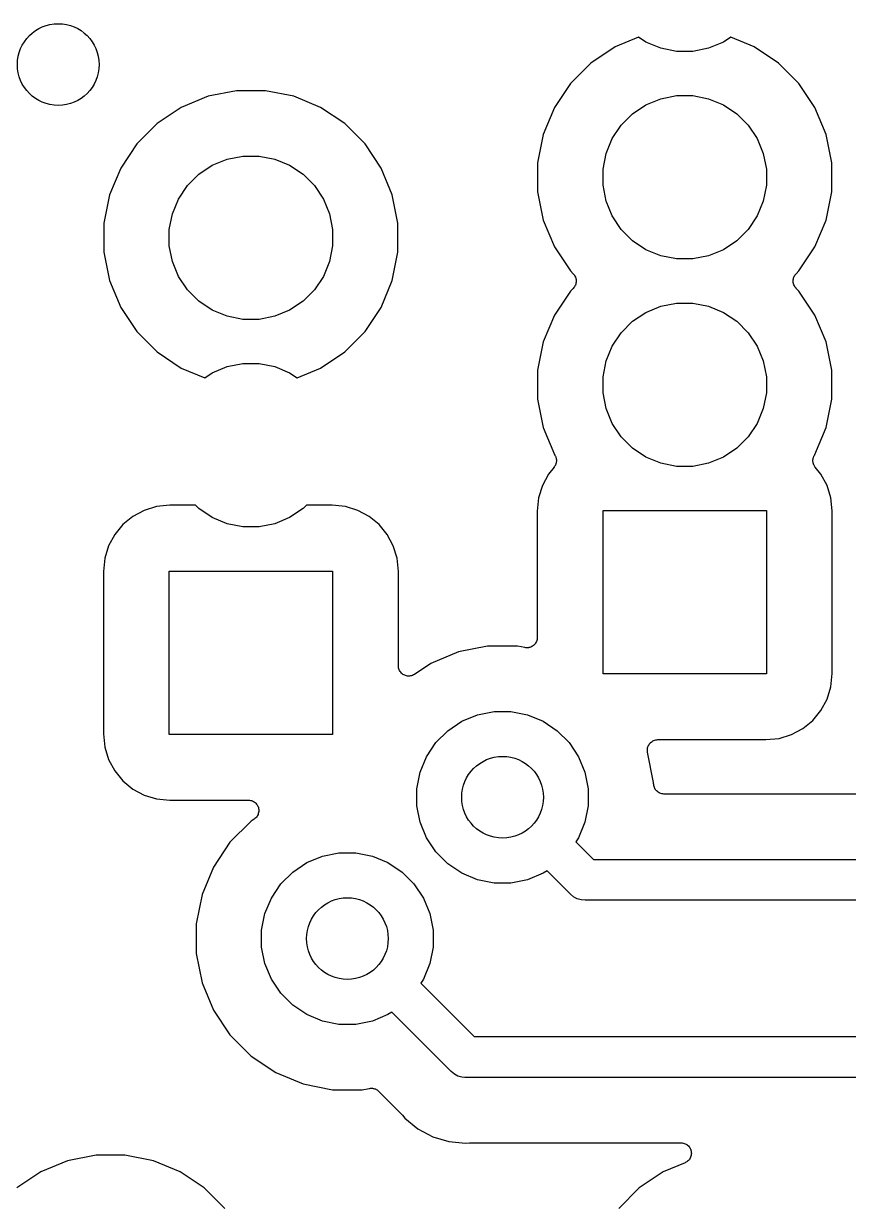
# Model space of a CAD drawing. Extents: x 3.33 to 7.3, y -2.56 to 0.24.
# Drawn here: x 3.767 to 4.165, y -1.12 to -0.549 of the extents above; entities that cross this region are included whole.
import ezdxf

# ---------------------------------------------------------------- set-up
doc = ezdxf.new("R2010")
doc.units = 0
doc.header["$MEASUREMENT"] = 0
doc.layers.add('BLACK', color=7, linetype='CONTINUOUS')

msp = doc.modelspace()

# ---------------------------------------------------------------- linework, layer by layer
at = {"layer": 'BLACK', "linetype": 'CONTINUOUS'}
for p, q in [((4.0636, -0.55573), (4.05226, -0.56043)), ((4.06718, -0.55812), (4.0636, -0.55573)), ((4.07434, -0.56108), (4.06718, -0.55812)), ((4.10448, -0.55812), (4.09731, -0.56108)), ((4.10805, -0.55573), (4.10448, -0.55812)), ((4.11939, -0.56043), (4.10805, -0.55573)), ((4.05226, -0.56043), (4.04065, -0.56818)), ((4.08195, -0.5626), (4.07434, -0.56108)), ((4.0897, -0.5626), (4.08195, -0.5626)), ((4.09731, -0.56108), (4.0897, -0.5626)), ((4.131, -0.56818), (4.11939, -0.56043)), ((4.04065, -0.56818), (4.03078, -0.57805)), ((4.14087, -0.57805), (4.131, -0.56818)), ((3.86979, -0.5815), (3.8561, -0.58422)), ((3.88375, -0.5815), (3.86979, -0.5815)), ((3.89744, -0.58422), (3.88375, -0.5815)), ((4.03078, -0.57805), (4.02303, -0.58966)), ((4.14863, -0.58966), (4.14087, -0.57805)), ((3.8561, -0.58422), (3.8432, -0.58956)), ((3.91034, -0.58956), (3.89744, -0.58422)), ((4.06718, -0.58834), (4.07434, -0.58537)), ((4.07434, -0.58537), (4.08195, -0.58386)), ((4.08195, -0.58386), (4.0897, -0.58386)), ((4.0897, -0.58386), (4.09731, -0.58537)), ((4.09731, -0.58537), (4.10448, -0.58834)), ((3.8432, -0.58956), (3.8316, -0.59732)), ((3.92195, -0.59732), (3.91034, -0.58956)), ((4.02303, -0.58966), (4.01768, -0.60256)), ((4.05525, -0.59813), (4.06073, -0.59265)), ((4.06073, -0.59265), (4.06718, -0.58834)), ((4.10448, -0.58834), (4.11092, -0.59265)), ((4.11092, -0.59265), (4.11641, -0.59813)), ((4.15397, -0.60256), (4.14863, -0.58966)), ((3.8316, -0.59732), (3.82173, -0.60719)), ((3.93182, -0.60719), (3.92195, -0.59732)), ((4.05094, -0.60458), (4.05525, -0.59813)), ((4.11641, -0.59813), (4.12072, -0.60458)), ((4.01768, -0.60256), (4.01496, -0.61625)), ((4.04797, -0.61174), (4.05094, -0.60458)), ((4.12072, -0.60458), (4.12368, -0.61174)), ((4.15669, -0.61625), (4.15397, -0.60256)), ((3.82173, -0.60719), (3.81397, -0.61879)), ((3.93957, -0.61879), (3.93182, -0.60719)), ((3.85812, -0.61747), (3.86529, -0.6145)), ((3.86529, -0.6145), (3.87289, -0.61299)), ((3.87289, -0.61299), (3.88065, -0.61299)), ((3.88065, -0.61299), (3.88826, -0.6145)), ((3.88826, -0.6145), (3.89542, -0.61747)), ((4.01496, -0.61625), (4.01496, -0.63021)), ((4.04646, -0.61935), (4.04797, -0.61174)), ((4.12368, -0.61174), (4.1252, -0.61935)), ((4.15669, -0.63021), (4.15669, -0.61625)), ((3.81397, -0.61879), (3.80863, -0.63169)), ((3.84619, -0.62726), (3.85167, -0.62178)), ((3.85167, -0.62178), (3.85812, -0.61747)), ((3.89542, -0.61747), (3.90187, -0.62178)), ((3.90187, -0.62178), (3.90735, -0.62726)), ((3.94491, -0.63169), (3.93957, -0.61879)), ((4.04646, -0.62711), (4.04646, -0.61935)), ((4.1252, -0.61935), (4.1252, -0.62711)), ((3.84188, -0.63371), (3.84619, -0.62726)), ((3.90735, -0.62726), (3.91166, -0.63371)), ((4.04797, -0.63471), (4.04646, -0.62711)), ((4.1252, -0.62711), (4.12368, -0.63471)), ((3.80863, -0.63169), (3.80591, -0.64538)), ((3.83891, -0.64088), (3.84188, -0.63371)), ((3.91166, -0.63371), (3.91463, -0.64088)), ((3.94764, -0.64538), (3.94491, -0.63169)), ((4.01496, -0.63021), (4.01768, -0.6439)), ((4.15397, -0.6439), (4.15669, -0.63021)), ((4.05094, -0.64188), (4.04797, -0.63471)), ((4.12368, -0.63471), (4.12072, -0.64188)), ((3.8374, -0.64848), (3.83891, -0.64088)), ((3.91463, -0.64088), (3.91614, -0.64848)), ((4.01768, -0.6439), (4.02303, -0.6568)), ((4.05525, -0.64833), (4.05094, -0.64188)), ((4.12072, -0.64188), (4.11641, -0.64833)), ((4.14863, -0.6568), (4.15397, -0.6439)), ((3.80591, -0.64538), (3.80591, -0.65934)), ((3.8374, -0.65624), (3.8374, -0.64848)), ((3.91614, -0.64848), (3.91614, -0.65624)), ((3.94764, -0.65934), (3.94764, -0.64538)), ((4.06073, -0.65381), (4.05525, -0.64833)), ((4.11641, -0.64833), (4.11092, -0.65381)), ((3.83891, -0.66385), (3.8374, -0.65624)), ((3.91614, -0.65624), (3.91463, -0.66385)), ((4.06718, -0.65812), (4.06073, -0.65381)), ((4.11092, -0.65381), (4.10448, -0.65812)), ((3.80591, -0.65934), (3.80863, -0.67303)), ((3.94491, -0.67303), (3.94764, -0.65934)), ((4.02303, -0.6568), (4.03078, -0.6684)), ((4.07434, -0.66109), (4.06718, -0.65812)), ((4.08195, -0.6626), (4.07434, -0.66109)), ((4.09731, -0.66109), (4.0897, -0.6626)), ((4.10448, -0.65812), (4.09731, -0.66109)), ((4.14087, -0.6684), (4.14863, -0.6568)), ((3.84188, -0.67101), (3.83891, -0.66385)), ((3.91463, -0.66385), (3.91166, -0.67101)), ((4.0897, -0.6626), (4.08195, -0.6626)), ((3.80863, -0.67303), (3.81397, -0.68593)), ((3.84619, -0.67746), (3.84188, -0.67101)), ((3.91166, -0.67101), (3.90735, -0.67746)), ((3.93957, -0.68593), (3.94491, -0.67303)), ((4.03078, -0.6684), (4.03207, -0.66969)), ((4.03207, -0.66969), (4.0321, -0.66972)), ((4.0321, -0.66972), (4.0321, -0.66972)), ((4.0321, -0.66972), (4.0321, -0.66972)), ((4.0321, -0.66972), (4.03212, -0.66974)), ((4.03212, -0.66974), (4.03241, -0.67011)), ((4.03241, -0.67011), (4.03271, -0.67048)), ((4.03271, -0.67048), (4.03272, -0.67049)), ((4.03272, -0.67049), (4.03273, -0.67051)), ((4.03273, -0.67051), (4.03295, -0.67092)), ((4.03295, -0.67092), (4.03317, -0.67134)), ((4.03317, -0.67134), (4.03317, -0.67136)), ((4.03317, -0.67136), (4.03318, -0.67137)), ((4.03318, -0.67137), (4.03331, -0.67183)), ((4.03331, -0.67183), (4.03344, -0.67227)), ((4.03344, -0.67227), (4.03345, -0.67229)), ((4.03345, -0.67229), (4.03345, -0.67231)), ((4.03345, -0.67231), (4.03349, -0.67278)), ((4.03354, -0.67328), (4.03348, -0.67375)), ((4.03349, -0.67278), (4.03354, -0.67325)), ((4.03354, -0.67325), (4.03353, -0.67326)), ((4.03353, -0.67326), (4.03354, -0.67328)), ((4.13812, -0.67318), (4.13817, -0.67271)), ((4.13812, -0.67319), (4.13812, -0.67318)), ((4.13812, -0.67321), (4.13812, -0.67319)), ((4.13816, -0.67368), (4.13812, -0.67321)), ((4.1382, -0.67415), (4.13816, -0.67368)), ((4.13817, -0.67271), (4.13822, -0.67224)), ((4.13822, -0.67221), (4.13836, -0.67176)), ((4.13822, -0.67222), (4.13822, -0.67221)), ((4.13822, -0.67224), (4.13822, -0.67222)), ((4.13836, -0.67176), (4.1385, -0.67131)), ((4.1385, -0.67131), (4.13851, -0.67129)), ((4.13851, -0.67129), (4.13852, -0.67127)), ((4.13852, -0.67127), (4.13874, -0.67086)), ((4.13874, -0.67086), (4.13896, -0.67045)), ((4.13896, -0.67045), (4.13897, -0.67043)), ((4.13897, -0.67043), (4.13898, -0.67042)), ((4.13898, -0.67042), (4.13928, -0.67006)), ((4.13928, -0.67006), (4.13958, -0.66969)), ((4.13958, -0.66969), (4.14087, -0.6684)), ((3.85167, -0.68294), (3.84619, -0.67746)), ((3.90735, -0.67746), (3.90187, -0.68294)), ((4.03078, -0.67805), (4.02303, -0.68966)), ((4.03207, -0.67676), (4.03078, -0.67805)), ((4.03237, -0.6764), (4.03207, -0.67676)), ((4.03267, -0.67604), (4.03237, -0.6764)), ((4.03268, -0.67602), (4.03267, -0.67604)), ((4.03269, -0.67601), (4.03268, -0.67602)), ((4.03291, -0.6756), (4.03269, -0.67601)), ((4.03314, -0.67518), (4.03291, -0.6756)), ((4.03315, -0.67515), (4.03314, -0.67517)), ((4.03314, -0.67517), (4.03314, -0.67518)), ((4.03329, -0.6747), (4.03315, -0.67515)), ((4.03343, -0.67425), (4.03329, -0.6747)), ((4.03344, -0.67422), (4.03343, -0.67423)), ((4.03343, -0.67423), (4.03343, -0.67425)), ((4.03348, -0.67375), (4.03344, -0.67422)), ((4.13821, -0.67417), (4.1382, -0.67415)), ((4.13821, -0.67418), (4.13821, -0.67417)), ((4.13834, -0.67463), (4.13821, -0.67418)), ((4.13848, -0.67509), (4.13834, -0.67463)), ((4.13848, -0.6751), (4.13848, -0.67509)), ((4.13849, -0.67512), (4.13848, -0.6751)), ((4.13871, -0.67553), (4.13849, -0.67512)), ((4.13892, -0.67595), (4.13871, -0.67553)), ((4.13894, -0.67597), (4.13892, -0.67595)), ((4.13894, -0.67598), (4.13894, -0.67597)), ((4.13924, -0.67635), (4.13894, -0.67598)), ((4.13953, -0.67671), (4.13924, -0.67635)), ((4.13956, -0.67674), (4.13953, -0.67671)), ((4.13958, -0.67676), (4.13956, -0.67674)), ((4.13956, -0.67674), (4.13956, -0.67674)), ((4.13956, -0.67674), (4.13956, -0.67674)), ((4.14087, -0.67805), (4.13958, -0.67676)), ((4.14863, -0.68966), (4.14087, -0.67805)), ((3.85812, -0.68725), (3.85167, -0.68294)), ((3.90187, -0.68294), (3.89542, -0.68725)), ((4.07434, -0.68537), (4.08195, -0.68386)), ((4.08195, -0.68386), (4.0897, -0.68386)), ((4.0897, -0.68386), (4.09731, -0.68537)), ((3.81397, -0.68593), (3.82173, -0.69754)), ((3.86529, -0.69022), (3.85812, -0.68725)), ((3.87289, -0.69173), (3.86529, -0.69022)), ((3.88826, -0.69022), (3.88065, -0.69173)), ((3.89542, -0.68725), (3.88826, -0.69022)), ((3.93182, -0.69754), (3.93957, -0.68593)), ((4.02303, -0.68966), (4.01768, -0.70256)), ((4.06073, -0.69265), (4.06718, -0.68834)), ((4.06718, -0.68834), (4.07434, -0.68537)), ((4.09731, -0.68537), (4.10448, -0.68834)), ((4.10448, -0.68834), (4.11092, -0.69265)), ((4.15397, -0.70256), (4.14863, -0.68966)), ((3.88065, -0.69173), (3.87289, -0.69173)), ((4.05525, -0.69813), (4.06073, -0.69265)), ((4.11092, -0.69265), (4.11641, -0.69813)), ((3.82173, -0.69754), (3.8316, -0.70741)), ((3.92195, -0.70741), (3.93182, -0.69754)), ((4.05094, -0.70458), (4.05525, -0.69813)), ((4.11641, -0.69813), (4.12072, -0.70458)), ((3.8316, -0.70741), (3.8432, -0.71516)), ((3.91034, -0.71516), (3.92195, -0.70741)), ((4.01768, -0.70256), (4.01496, -0.71625)), ((4.04797, -0.71174), (4.05094, -0.70458)), ((4.12072, -0.70458), (4.12368, -0.71174)), ((4.15669, -0.71625), (4.15397, -0.70256)), ((3.86529, -0.7145), (3.87289, -0.71299)), ((3.87289, -0.71299), (3.88065, -0.71299)), ((3.88065, -0.71299), (3.88826, -0.7145)), ((4.04646, -0.71935), (4.04797, -0.71174)), ((4.12368, -0.71174), (4.1252, -0.71935)), ((3.8432, -0.71516), (3.85455, -0.71986)), ((3.85455, -0.71986), (3.85812, -0.71747)), ((3.85812, -0.71747), (3.86529, -0.7145)), ((3.88826, -0.7145), (3.89542, -0.71747)), ((3.89542, -0.71747), (3.899, -0.71986)), ((3.899, -0.71986), (3.91034, -0.71516)), ((4.01496, -0.71625), (4.01496, -0.73021)), ((4.04646, -0.72711), (4.04646, -0.71935)), ((4.1252, -0.71935), (4.1252, -0.72711)), ((4.15669, -0.73021), (4.15669, -0.71625)), ((4.01496, -0.73021), (4.01768, -0.7439)), ((4.04797, -0.73471), (4.04646, -0.72711)), ((4.1252, -0.72711), (4.12368, -0.73471)), ((4.15397, -0.7439), (4.15669, -0.73021)), ((4.05094, -0.74188), (4.04797, -0.73471)), ((4.12368, -0.73471), (4.12072, -0.74188)), ((4.05525, -0.74833), (4.05094, -0.74188)), ((4.12072, -0.74188), (4.11641, -0.74833)), ((4.01768, -0.7439), (4.02303, -0.7568)), ((4.14863, -0.7568), (4.15397, -0.7439)), ((4.06073, -0.75381), (4.05525, -0.74833)), ((4.11641, -0.74833), (4.11092, -0.75381)), ((4.02303, -0.7568), (4.02316, -0.757)), ((4.02316, -0.757), (4.0232, -0.75706)), ((4.0232, -0.75706), (4.0233, -0.75726)), ((4.0233, -0.75726), (4.02343, -0.75745)), ((4.02343, -0.75745), (4.02353, -0.75769)), ((4.02353, -0.75769), (4.02365, -0.75793)), ((4.02365, -0.75793), (4.02371, -0.75814)), ((4.02371, -0.75814), (4.0238, -0.75835)), ((4.0238, -0.75835), (4.02385, -0.75861)), ((4.02385, -0.75861), (4.02392, -0.75886)), ((4.02392, -0.75886), (4.02394, -0.75909)), ((4.02394, -0.75909), (4.02398, -0.75931)), ((4.02398, -0.75931), (4.02398, -0.75957)), ((4.06718, -0.75812), (4.06073, -0.75381)), ((4.07434, -0.76109), (4.06718, -0.75812)), ((4.10448, -0.75812), (4.09731, -0.76109)), ((4.11092, -0.75381), (4.10448, -0.75812)), ((4.14767, -0.7595), (4.14768, -0.75924)), ((4.14768, -0.75924), (4.14772, -0.75902)), ((4.14772, -0.75902), (4.14775, -0.75879)), ((4.14775, -0.75879), (4.14782, -0.75854)), ((4.14782, -0.75854), (4.14788, -0.75828)), ((4.14788, -0.75828), (4.14797, -0.75808)), ((4.14797, -0.75808), (4.14803, -0.75786)), ((4.14803, -0.75786), (4.14816, -0.75763)), ((4.14816, -0.75763), (4.14826, -0.75738)), ((4.14826, -0.75738), (4.14839, -0.7572)), ((4.14839, -0.7572), (4.14849, -0.757)), ((4.14849, -0.757), (4.14863, -0.7568)), ((4.02287, -0.76295), (4.02014, -0.76628)), ((4.02299, -0.76276), (4.02287, -0.76295)), ((4.02314, -0.76259), (4.02299, -0.76276)), ((4.02327, -0.76236), (4.02314, -0.76259)), ((4.02341, -0.76214), (4.02327, -0.76236)), ((4.0235, -0.76193), (4.02341, -0.76214)), ((4.02361, -0.76174), (4.0235, -0.76193)), ((4.02369, -0.76148), (4.02361, -0.76174)), ((4.02379, -0.76124), (4.02369, -0.76148)), ((4.02383, -0.76102), (4.02379, -0.76124)), ((4.0239, -0.7608), (4.02383, -0.76102)), ((4.02393, -0.76054), (4.0239, -0.7608)), ((4.02398, -0.76028), (4.02393, -0.76054)), ((4.02398, -0.75957), (4.02401, -0.75984)), ((4.02401, -0.75984), (4.02398, -0.76006)), ((4.02398, -0.76006), (4.02398, -0.76028)), ((4.08195, -0.7626), (4.07434, -0.76109)), ((4.0897, -0.7626), (4.08195, -0.7626)), ((4.09731, -0.76109), (4.0897, -0.7626)), ((4.14765, -0.75977), (4.14767, -0.7595)), ((4.14767, -0.75999), (4.14765, -0.75977)), ((4.14767, -0.76021), (4.14767, -0.75999)), ((4.14772, -0.76047), (4.14767, -0.76021)), ((4.14774, -0.76074), (4.14772, -0.76047)), ((4.1478, -0.76095), (4.14774, -0.76074)), ((4.14785, -0.76117), (4.1478, -0.76095)), ((4.14794, -0.76142), (4.14785, -0.76117)), ((4.14802, -0.76167), (4.14794, -0.76142)), ((4.14813, -0.76187), (4.14802, -0.76167)), ((4.14821, -0.76208), (4.14813, -0.76187)), ((4.14835, -0.7623), (4.14821, -0.76208)), ((4.14848, -0.76253), (4.14835, -0.7623)), ((4.14862, -0.76271), (4.14848, -0.76253)), ((4.14874, -0.7629), (4.14862, -0.76271)), ((4.14878, -0.76295), (4.14874, -0.7629)), ((4.15151, -0.76628), (4.14878, -0.76295)), ((4.02014, -0.76628), (4.01722, -0.77175)), ((4.15444, -0.77175), (4.15151, -0.76628)), ((4.01722, -0.77175), (4.01542, -0.77768)), ((4.15624, -0.77768), (4.15444, -0.77175)), ((3.83123, -0.78195), (3.82529, -0.78375)), ((3.83765, -0.78132), (3.83123, -0.78195)), ((3.85005, -0.78132), (3.83765, -0.78132)), ((3.85167, -0.78294), (3.85005, -0.78132)), ((3.90349, -0.78132), (3.90187, -0.78294)), ((3.9159, -0.78132), (3.90349, -0.78132)), ((3.92232, -0.78195), (3.9159, -0.78132)), ((3.92825, -0.78375), (3.92232, -0.78195)), ((4.01542, -0.77768), (4.01478, -0.7841)), ((4.1567, -0.78238), (4.15624, -0.77768)), ((3.81982, -0.78668), (3.81502, -0.79061)), ((3.82529, -0.78375), (3.81982, -0.78668)), ((3.85812, -0.78725), (3.85167, -0.78294)), ((3.86529, -0.79022), (3.85812, -0.78725)), ((3.89542, -0.78725), (3.88826, -0.79022)), ((3.90187, -0.78294), (3.89542, -0.78725)), ((3.93372, -0.78668), (3.92825, -0.78375)), ((3.93852, -0.79061), (3.93372, -0.78668)), ((4.01478, -0.7841), (4.01478, -0.84503)), ((4.04646, -0.8626), (4.04646, -0.78386)), ((4.04646, -0.78386), (4.1252, -0.78386)), ((4.1252, -0.78386), (4.1252, -0.8626)), ((4.15687, -0.7841), (4.1567, -0.78238)), ((4.1567, -0.78238), (4.1567, -0.78238)), ((4.15687, -0.86235), (4.15687, -0.7841)), ((3.81502, -0.79061), (3.81109, -0.79541)), ((3.87289, -0.79173), (3.86529, -0.79022)), ((3.88065, -0.79173), (3.87289, -0.79173)), ((3.88826, -0.79022), (3.88065, -0.79173)), ((3.94246, -0.79541), (3.93852, -0.79061)), ((3.81109, -0.79541), (3.80816, -0.80088)), ((3.94538, -0.80088), (3.94246, -0.79541)), ((3.80816, -0.80088), (3.80636, -0.80682)), ((3.94718, -0.80682), (3.94538, -0.80088)), ((3.80636, -0.80682), (3.80573, -0.81324)), ((3.94781, -0.81324), (3.94718, -0.80682)), ((3.80573, -0.81324), (3.80573, -0.89149)), ((3.8374, -0.89173), (3.8374, -0.81299)), ((3.8374, -0.81299), (3.91614, -0.81299)), ((3.91614, -0.81299), (3.91614, -0.89173)), ((3.94781, -0.85865), (3.94781, -0.81324)), ((3.99086, -0.84921), (3.97679, -0.85201)), ((4.00521, -0.84921), (3.99086, -0.84921)), ((4.00881, -0.84993), (4.00521, -0.84921)), ((4.00928, -0.84998), (4.00881, -0.84993)), ((4.00975, -0.85003), (4.00928, -0.84998)), ((4.00976, -0.85002), (4.00975, -0.85003)), ((4.00978, -0.85003), (4.00976, -0.85002)), ((4.01025, -0.84998), (4.00978, -0.85003)), ((4.01072, -0.84994), (4.01025, -0.84998)), ((4.01074, -0.84993), (4.01072, -0.84994)), ((4.01075, -0.84993), (4.01074, -0.84993)), ((4.01121, -0.84979), (4.01075, -0.84993)), ((4.01166, -0.84966), (4.01121, -0.84979)), ((4.01167, -0.84965), (4.01166, -0.84966)), ((4.01169, -0.84965), (4.01167, -0.84965)), ((4.01211, -0.84943), (4.01169, -0.84965)), ((4.01252, -0.84921), (4.01211, -0.84943)), ((4.01253, -0.8492), (4.01252, -0.84921)), ((4.01255, -0.84919), (4.01253, -0.8492)), ((4.01292, -0.84889), (4.01255, -0.84919)), ((4.01328, -0.8486), (4.01292, -0.84889)), ((4.01329, -0.84859), (4.01328, -0.8486)), ((4.0133, -0.84858), (4.01329, -0.84859)), ((4.01361, -0.84821), (4.0133, -0.84858)), ((4.01391, -0.84785), (4.01361, -0.84821)), ((4.01392, -0.84784), (4.01391, -0.84785)), ((4.01393, -0.84783), (4.01392, -0.84784)), ((4.01415, -0.84741), (4.01393, -0.84783)), ((4.01438, -0.847), (4.01415, -0.84741)), ((4.01439, -0.84697), (4.01438, -0.84698)), ((4.01438, -0.84698), (4.01438, -0.847)), ((4.01453, -0.84651), (4.01439, -0.84697)), ((4.01467, -0.84606), (4.01453, -0.84651)), ((4.01468, -0.84605), (4.01467, -0.84606)), ((4.01473, -0.84557), (4.01468, -0.84603)), ((4.01468, -0.84603), (4.01468, -0.84605)), ((4.01478, -0.8451), (4.01473, -0.84557)), ((4.01478, -0.84503), (4.01478, -0.84506)), ((4.01478, -0.84506), (4.01478, -0.84506)), ((4.01478, -0.84506), (4.01478, -0.84507)), ((4.01478, -0.84507), (4.01478, -0.8451)), ((3.97679, -0.85201), (3.96353, -0.8575)), ((3.94786, -0.85912), (3.94781, -0.85865)), ((3.94791, -0.8596), (3.94786, -0.85912)), ((3.94791, -0.85961), (3.94791, -0.8596)), ((3.94791, -0.85962), (3.94791, -0.85961)), ((3.94805, -0.86007), (3.94791, -0.85962)), ((3.94818, -0.86054), (3.94805, -0.86007)), ((3.94819, -0.86054), (3.94818, -0.86054)), ((3.94819, -0.86055), (3.94819, -0.86054)), ((3.94842, -0.86098), (3.94819, -0.86055)), ((3.94864, -0.8614), (3.94842, -0.86098)), ((3.94864, -0.86141), (3.94864, -0.8614)), ((3.94865, -0.86142), (3.94864, -0.86141)), ((3.94895, -0.86179), (3.94865, -0.86142)), ((3.94925, -0.86216), (3.94895, -0.86179)), ((3.96353, -0.8575), (3.95559, -0.86281)), ((3.94926, -0.86216), (3.94925, -0.86216)), ((3.94927, -0.86217), (3.94926, -0.86216)), ((3.94964, -0.86248), (3.94927, -0.86217)), ((3.95, -0.86278), (3.94964, -0.86248)), ((3.95001, -0.86279), (3.95, -0.86278)), ((3.95002, -0.86279), (3.95001, -0.86279)), ((3.95044, -0.86302), (3.95002, -0.86279)), ((3.95086, -0.86325), (3.95044, -0.86302)), ((3.95087, -0.86325), (3.95086, -0.86325)), ((3.95088, -0.86326), (3.95087, -0.86325)), ((3.95133, -0.8634), (3.95088, -0.86326)), ((3.95179, -0.86354), (3.95133, -0.8634)), ((3.9518, -0.86354), (3.95179, -0.86354)), ((3.95181, -0.86355), (3.9518, -0.86354)), ((3.95228, -0.8636), (3.95181, -0.86355)), ((3.95276, -0.86365), (3.95228, -0.8636)), ((3.95277, -0.86365), (3.95276, -0.86365)), ((3.95278, -0.86365), (3.95277, -0.86365)), ((3.95325, -0.86361), (3.95278, -0.86365)), ((3.95373, -0.86357), (3.95325, -0.86361)), ((3.95374, -0.86356), (3.95373, -0.86357)), ((3.95375, -0.86356), (3.95374, -0.86356)), ((3.95421, -0.86343), (3.95375, -0.86356)), ((3.95467, -0.86329), (3.95421, -0.86343)), ((3.95468, -0.86329), (3.95467, -0.86329)), ((3.95469, -0.86328), (3.95468, -0.86329)), ((3.95511, -0.86307), (3.95469, -0.86328)), ((3.95553, -0.86284), (3.95511, -0.86307)), ((3.95555, -0.86283), (3.95553, -0.86284)), ((3.95559, -0.86281), (3.95555, -0.86283)), ((3.95555, -0.86283), (3.95555, -0.86283)), ((3.95555, -0.86283), (3.95555, -0.86283)), ((4.1252, -0.8626), (4.04646, -0.8626)), ((4.15624, -0.86877), (4.15687, -0.86235)), ((4.15444, -0.87471), (4.15624, -0.86877)), ((4.15151, -0.88018), (4.15444, -0.87471)), ((3.97845, -0.88541), (3.98597, -0.8823)), ((3.98597, -0.8823), (3.99396, -0.88071)), ((3.99396, -0.88071), (4.0021, -0.88071)), ((4.0021, -0.88071), (4.01009, -0.8823)), ((4.01009, -0.8823), (4.01761, -0.88541)), ((4.14758, -0.88498), (4.15151, -0.88018)), ((3.96592, -0.8957), (3.97168, -0.88994)), ((3.97168, -0.88994), (3.97845, -0.88541)), ((4.01761, -0.88541), (4.02438, -0.88994)), ((4.02438, -0.88994), (4.03014, -0.8957)), ((4.13731, -0.89184), (4.14278, -0.88891)), ((4.14278, -0.88891), (4.14758, -0.88498)), ((3.80573, -0.89149), (3.80636, -0.89791)), ((3.91614, -0.89173), (3.8374, -0.89173)), ((3.9614, -0.90247), (3.96592, -0.8957)), ((4.03014, -0.8957), (4.03467, -0.90247)), ((4.06871, -0.89645), (4.06902, -0.89609)), ((4.06902, -0.89609), (4.06932, -0.89572)), ((4.06932, -0.89572), (4.06933, -0.89572)), ((4.06933, -0.89572), (4.06934, -0.8957)), ((4.06934, -0.8957), (4.06971, -0.89541)), ((4.06971, -0.89541), (4.07008, -0.89511)), ((4.07008, -0.89511), (4.07009, -0.8951)), ((4.07009, -0.8951), (4.0701, -0.89509)), ((4.0701, -0.89509), (4.07052, -0.89487)), ((4.07052, -0.89487), (4.07094, -0.89465)), ((4.07094, -0.89465), (4.07095, -0.89464)), ((4.07095, -0.89464), (4.07096, -0.89464)), ((4.07096, -0.89464), (4.07142, -0.8945)), ((4.07142, -0.8945), (4.07187, -0.89437)), ((4.07187, -0.89437), (4.07189, -0.89436)), ((4.07189, -0.89436), (4.0719, -0.89436)), ((4.0719, -0.89436), (4.07237, -0.89432)), ((4.07237, -0.89432), (4.07284, -0.89427)), ((4.07284, -0.89427), (4.12495, -0.89427)), ((4.12495, -0.89427), (4.13137, -0.89364)), ((4.13137, -0.89364), (4.13731, -0.89184)), ((3.80636, -0.89791), (3.80816, -0.90384)), ((4.06785, -0.89921), (4.0679, -0.89874)), ((4.06785, -0.89922), (4.06785, -0.89921)), ((4.06785, -0.89924), (4.06785, -0.89922)), ((4.06789, -0.89971), (4.06785, -0.89924)), ((4.06793, -0.90018), (4.06789, -0.89971)), ((4.0679, -0.89874), (4.06795, -0.89827)), ((4.06793, -0.90019), (4.06793, -0.90018)), ((4.06793, -0.90021), (4.06793, -0.90019)), ((4.06798, -0.90037), (4.06793, -0.90021)), ((4.06795, -0.89824), (4.0681, -0.89779)), ((4.06795, -0.89825), (4.06795, -0.89824)), ((4.06795, -0.89827), (4.06795, -0.89825)), ((4.07087, -0.91487), (4.06798, -0.90037)), ((4.0681, -0.89779), (4.06824, -0.89733)), ((4.06824, -0.89732), (4.06825, -0.89731)), ((4.06824, -0.89733), (4.06824, -0.89732)), ((4.06825, -0.89731), (4.06847, -0.89689)), ((4.06847, -0.89689), (4.0687, -0.89648)), ((4.0687, -0.89648), (4.06871, -0.89646)), ((4.06871, -0.89646), (4.06871, -0.89645)), ((3.80816, -0.90384), (3.81109, -0.90931)), ((3.95828, -0.90999), (3.9614, -0.90247)), ((4.03467, -0.90247), (4.03778, -0.90999)), ((3.81109, -0.90931), (3.81502, -0.91411)), ((3.95669, -0.91798), (3.95828, -0.90999)), ((4.03778, -0.90999), (4.03937, -0.91798)), ((3.81502, -0.91411), (3.81982, -0.91805)), ((3.81982, -0.91805), (3.82529, -0.92097)), ((3.95669, -0.92612), (3.95669, -0.91798)), ((4.03937, -0.91798), (4.03937, -0.92612)), ((4.07087, -0.91547), (4.07087, -0.91487)), ((4.07091, -0.91594), (4.07087, -0.91547)), ((4.07095, -0.91641), (4.07091, -0.91594)), ((4.07096, -0.91643), (4.07095, -0.91641)), ((4.07096, -0.91644), (4.07096, -0.91643)), ((4.0711, -0.91689), (4.07096, -0.91644)), ((4.07123, -0.91734), (4.0711, -0.91689)), ((4.07124, -0.91736), (4.07123, -0.91734)), ((4.07124, -0.91738), (4.07124, -0.91736)), ((4.07146, -0.91779), (4.07124, -0.91738)), ((4.07168, -0.91821), (4.07146, -0.91779)), ((4.07169, -0.91822), (4.07168, -0.91821)), ((4.0717, -0.91824), (4.07169, -0.91822)), ((4.072, -0.9186), (4.0717, -0.91824)), ((4.07229, -0.91897), (4.072, -0.9186)), ((4.07231, -0.91898), (4.07229, -0.91897)), ((4.07232, -0.919), (4.07231, -0.91898)), ((4.07268, -0.9193), (4.07232, -0.919)), ((3.82529, -0.92097), (3.83123, -0.92277)), ((3.83123, -0.92277), (3.83765, -0.92341)), ((3.83765, -0.92341), (3.87555, -0.92341)), ((3.87555, -0.92341), (3.8756, -0.92341)), ((3.8756, -0.92341), (3.87561, -0.92341)), ((3.87561, -0.92341), (3.87561, -0.92341)), ((3.87561, -0.92341), (3.87562, -0.92341)), ((3.87562, -0.92341), (3.8761, -0.92346)), ((3.8761, -0.92346), (3.87658, -0.92351)), ((3.87658, -0.92351), (3.87658, -0.92351)), ((3.87658, -0.92351), (3.87659, -0.92351)), ((3.87659, -0.92351), (3.87705, -0.92366)), ((3.87705, -0.92366), (3.87751, -0.9238)), ((3.87751, -0.9238), (3.87751, -0.92381)), ((3.87751, -0.92381), (3.87752, -0.92381)), ((3.87752, -0.92381), (3.87794, -0.92404)), ((3.87794, -0.92404), (3.87836, -0.92427)), ((3.87836, -0.92427), (3.87837, -0.92428)), ((3.87837, -0.92428), (3.87837, -0.92428)), ((3.87837, -0.92428), (3.87874, -0.92459)), ((3.87874, -0.92459), (3.87911, -0.9249)), ((4.07304, -0.9196), (4.07268, -0.9193)), ((4.07306, -0.91961), (4.07304, -0.9196)), ((4.07307, -0.91962), (4.07306, -0.91961)), ((4.07348, -0.91984), (4.07307, -0.91962)), ((4.0739, -0.92007), (4.07348, -0.91984)), ((4.07391, -0.92007), (4.0739, -0.92007)), ((4.07393, -0.92008), (4.07391, -0.92007)), ((4.07438, -0.92022), (4.07393, -0.92008)), ((4.07483, -0.92036), (4.07438, -0.92022)), ((4.07484, -0.92036), (4.07483, -0.92036)), ((4.07486, -0.92037), (4.07484, -0.92036)), ((4.07533, -0.92042), (4.07486, -0.92037)), ((4.0758, -0.92047), (4.07533, -0.92042)), ((4.07583, -0.92047), (4.0758, -0.92047)), ((4.07587, -0.92047), (4.07583, -0.92047)), ((4.07583, -0.92047), (4.07583, -0.92047)), ((4.07583, -0.92047), (4.07583, -0.92047)), ((4.19601, -0.92047), (4.07587, -0.92047)), ((3.87911, -0.9249), (3.87912, -0.9249)), ((3.87912, -0.9249), (3.87912, -0.92491)), ((3.87912, -0.92491), (3.87943, -0.92529)), ((3.87943, -0.92529), (3.87973, -0.92566)), ((3.87973, -0.92566), (3.87973, -0.92566)), ((3.87973, -0.92566), (3.87973, -0.92567)), ((3.87973, -0.92567), (3.87995, -0.92609)), ((3.88016, -0.93034), (3.87993, -0.93077)), ((3.87995, -0.92609), (3.88018, -0.92652)), ((3.8803, -0.92988), (3.88016, -0.93033)), ((3.88016, -0.93033), (3.88016, -0.93034)), ((3.88016, -0.93034), (3.88016, -0.93034)), ((3.88018, -0.92652), (3.88018, -0.92653)), ((3.88018, -0.92653), (3.88018, -0.92653)), ((3.88018, -0.92653), (3.88032, -0.92699)), ((3.88045, -0.92941), (3.8803, -0.92988)), ((3.88032, -0.92699), (3.88046, -0.92746)), ((3.8805, -0.92892), (3.88045, -0.9294)), ((3.88045, -0.9294), (3.88045, -0.9294)), ((3.88045, -0.9294), (3.88045, -0.92941)), ((3.88046, -0.92746), (3.88046, -0.92746)), ((3.88046, -0.92746), (3.88046, -0.92747)), ((3.88046, -0.92747), (3.8805, -0.92794)), ((3.8805, -0.92794), (3.88055, -0.92843)), ((3.88055, -0.92844), (3.8805, -0.92892)), ((3.88055, -0.92843), (3.88055, -0.92843)), ((3.88055, -0.92843), (3.88055, -0.92844)), ((3.95828, -0.9341), (3.95669, -0.92612)), ((4.03937, -0.92612), (4.03778, -0.9341)), ((3.8768, -0.93358), (3.86665, -0.94373)), ((3.87833, -0.93256), (3.8768, -0.93358)), ((3.8787, -0.93226), (3.87833, -0.93256)), ((3.87907, -0.93195), (3.8787, -0.93226)), ((3.87908, -0.93195), (3.87907, -0.93195)), ((3.87938, -0.93158), (3.87908, -0.93194)), ((3.87908, -0.93194), (3.87908, -0.93195)), ((3.87969, -0.9312), (3.87938, -0.93158)), ((3.8797, -0.93119), (3.87969, -0.9312)), ((3.87993, -0.93077), (3.8797, -0.93119)), ((3.8797, -0.93119), (3.8797, -0.93119)), ((3.9614, -0.94163), (3.95828, -0.9341)), ((4.03778, -0.9341), (4.03467, -0.94163)), ((3.96592, -0.9484), (3.9614, -0.94163)), ((4.03467, -0.94163), (4.03341, -0.94351)), ((3.86665, -0.94373), (3.85868, -0.95566)), ((4.03341, -0.94351), (4.04187, -0.95197)), ((3.90365, -0.95352), (3.91117, -0.95041)), ((3.91117, -0.95041), (3.91916, -0.94882)), ((3.91916, -0.94882), (3.9273, -0.94882)), ((3.9273, -0.94882), (3.93529, -0.95041)), ((3.93529, -0.95041), (3.94281, -0.95352)), ((3.97168, -0.95416), (3.96592, -0.9484)), ((4.04187, -0.95197), (4.21847, -0.95197)), ((3.85868, -0.95566), (3.85319, -0.96891)), ((3.89112, -0.96381), (3.89688, -0.95805)), ((3.89688, -0.95805), (3.90365, -0.95352)), ((3.94281, -0.95352), (3.94958, -0.95805)), ((3.94958, -0.95805), (3.95534, -0.96381)), ((3.97845, -0.95868), (3.97168, -0.95416)), ((3.98597, -0.9618), (3.97845, -0.95868)), ((4.01761, -0.95868), (4.01009, -0.9618)), ((4.01949, -0.95743), (4.01761, -0.95868)), ((4.03049, -0.96843), (4.01949, -0.95743)), ((3.88659, -0.97058), (3.89112, -0.96381)), ((3.95534, -0.96381), (3.95986, -0.97058)), ((3.99396, -0.96339), (3.98597, -0.9618)), ((4.0021, -0.96339), (3.99396, -0.96339)), ((4.01009, -0.9618), (4.0021, -0.96339)), ((3.85319, -0.96891), (3.85039, -0.98298)), ((4.0308, -0.9688), (4.03049, -0.96843)), ((4.0323, -0.97003), (4.0308, -0.9688)), ((4.03341, -0.97063), (4.0323, -0.97003)), ((3.88348, -0.9781), (3.88659, -0.97058)), ((3.95986, -0.97058), (3.96298, -0.9781)), ((4.03401, -0.97095), (4.03341, -0.97063)), ((4.03587, -0.97151), (4.03401, -0.97095)), ((4.0378, -0.9717), (4.03587, -0.97151)), ((4.03828, -0.97165), (4.0378, -0.9717)), ((4.21847, -0.97165), (4.03828, -0.97165)), ((3.88189, -0.98609), (3.88348, -0.9781)), ((3.96298, -0.9781), (3.96457, -0.98609)), ((3.85039, -0.98298), (3.85039, -0.99733)), ((3.88189, -0.99423), (3.88189, -0.98609)), ((3.96457, -0.98609), (3.96457, -0.99423)), ((3.85039, -0.99733), (3.85319, -1.0114)), ((3.88348, -1.00222), (3.88189, -0.99423)), ((3.96457, -0.99423), (3.96298, -1.00222)), ((3.88659, -1.00974), (3.88348, -1.00222)), ((3.96298, -1.00222), (3.95986, -1.00974)), ((3.89112, -1.01651), (3.88659, -1.00974)), ((3.95986, -1.00974), (3.95861, -1.01162)), ((3.85319, -1.0114), (3.85868, -1.02466)), ((3.95861, -1.01162), (3.98439, -1.0374)), ((3.89688, -1.02227), (3.89112, -1.01651)), ((3.85868, -1.02466), (3.86665, -1.03659)), ((3.90365, -1.02679), (3.89688, -1.02227)), ((3.91117, -1.02991), (3.90365, -1.02679)), ((3.94281, -1.02679), (3.93529, -1.02991)), ((3.94469, -1.02554), (3.94281, -1.02679)), ((3.97301, -1.05386), (3.94469, -1.02554)), ((3.91916, -1.0315), (3.91117, -1.02991)), ((3.9273, -1.0315), (3.91916, -1.0315)), ((3.93529, -1.02991), (3.9273, -1.0315)), ((3.86665, -1.03659), (3.8768, -1.04673)), ((3.98439, -1.0374), (4.33383, -1.0374)), ((3.8768, -1.04673), (3.88873, -1.0547)), ((3.88873, -1.0547), (3.90198, -1.06019)), ((3.97332, -1.05424), (3.97301, -1.05386)), ((3.97482, -1.05547), (3.97332, -1.05424)), ((3.97653, -1.05638), (3.97482, -1.05547)), ((3.90198, -1.06019), (3.91605, -1.06299)), ((3.97839, -1.05694), (3.97653, -1.05638)), ((3.97983, -1.05709), (3.97839, -1.05694)), ((3.98032, -1.05713), (3.97983, -1.05709)), ((3.97983, -1.05709), (3.97983, -1.05709)), ((3.9808, -1.05709), (3.98032, -1.05713)), ((4.33383, -1.05709), (3.9808, -1.05709)), ((3.91605, -1.06299), (3.9304, -1.06299)), ((3.9304, -1.06299), (3.93379, -1.06232)), ((3.93379, -1.06232), (3.93381, -1.06231)), ((3.93381, -1.06231), (3.93381, -1.06231)), ((3.93381, -1.06231), (3.93381, -1.06231)), ((3.93381, -1.06231), (3.93385, -1.06231)), ((3.93385, -1.06231), (3.93432, -1.06227)), ((3.93432, -1.06227), (3.93478, -1.06222)), ((3.93478, -1.06222), (3.9348, -1.06223)), ((3.9348, -1.06223), (3.93483, -1.06222)), ((3.93483, -1.06222), (3.93529, -1.06227)), ((3.93529, -1.06227), (3.93575, -1.06232)), ((3.93575, -1.06232), (3.93577, -1.06233)), ((3.93577, -1.06233), (3.9358, -1.06233)), ((3.9358, -1.06233), (3.93624, -1.06247)), ((3.93624, -1.06247), (3.93668, -1.06261)), ((3.93668, -1.06261), (3.9367, -1.06262)), ((3.9367, -1.06262), (3.93673, -1.06263)), ((3.93673, -1.06263), (3.93714, -1.06285)), ((3.93714, -1.06285), (3.93754, -1.06307)), ((3.93754, -1.06307), (3.93756, -1.06308)), ((3.93756, -1.06308), (3.93758, -1.06309)), ((3.93758, -1.06309), (3.93794, -1.06339)), ((3.93794, -1.06339), (3.9383, -1.06369)), ((3.9383, -1.06369), (3.94947, -1.07487)), ((3.94947, -1.07487), (3.94952, -1.07492)), ((3.94952, -1.07492), (3.94966, -1.07508)), ((3.94966, -1.07508), (3.9498, -1.07523)), ((3.9498, -1.07523), (3.95094, -1.07662)), ((3.95094, -1.07662), (3.95724, -1.08178)), ((3.95724, -1.08178), (3.96442, -1.08562)), ((3.96442, -1.08562), (3.97221, -1.08798)), ((3.97221, -1.08798), (3.97853, -1.08861)), ((3.97853, -1.08861), (3.97853, -1.08861)), ((3.97853, -1.08861), (3.98032, -1.08878)), ((3.98032, -1.08878), (3.9821, -1.08861)), ((3.9821, -1.08861), (3.98217, -1.0886)), ((3.98217, -1.0886), (3.98238, -1.0886)), ((3.98238, -1.0886), (3.98259, -1.08858)), ((3.98259, -1.08858), (4.08408, -1.08858)), ((4.08408, -1.08858), (4.08414, -1.08858)), ((4.08414, -1.08858), (4.08414, -1.08858)), ((4.08414, -1.08858), (4.08414, -1.08858)), ((4.08414, -1.08858), (4.08415, -1.08858)), ((4.08415, -1.08858), (4.08464, -1.08864)), ((4.08464, -1.08864), (4.08511, -1.08869)), ((4.08511, -1.08869), (4.08511, -1.08869)), ((4.08511, -1.08869), (4.08512, -1.08869)), ((4.08512, -1.08869), (4.08559, -1.08884)), ((4.08559, -1.08884), (4.08604, -1.08898)), ((4.08604, -1.08898), (4.08604, -1.08899)), ((4.08604, -1.08899), (4.08605, -1.08899)), ((4.08605, -1.08899), (4.08647, -1.08922)), ((4.08647, -1.08922), (4.0869, -1.08945)), ((4.0869, -1.08945), (4.0869, -1.08946)), ((4.0869, -1.08946), (4.0869, -1.08946)), ((4.0869, -1.08946), (4.08726, -1.08975)), ((4.08726, -1.08975), (4.08765, -1.09008)), ((4.08765, -1.09008), (4.08765, -1.09008)), ((4.08765, -1.09008), (4.08765, -1.09008)), ((4.08765, -1.09008), (4.08795, -1.09045)), ((4.08795, -1.09045), (4.08826, -1.09084)), ((3.80208, -1.09449), (3.78838, -1.09721)), ((3.81603, -1.09449), (3.80208, -1.09449)), ((3.82973, -1.09721), (3.81603, -1.09449)), ((4.08846, -1.09594), (4.08823, -1.09637)), ((4.08826, -1.09084), (4.08826, -1.09084)), ((4.08826, -1.09084), (4.08826, -1.09084)), ((4.08826, -1.09084), (4.08848, -1.09126)), ((4.08869, -1.09552), (4.08846, -1.09594)), ((4.08848, -1.09126), (4.08871, -1.0917)), ((4.08884, -1.09505), (4.08869, -1.09551)), ((4.08869, -1.09551), (4.08869, -1.09552)), ((4.08869, -1.09552), (4.08869, -1.09552)), ((4.08871, -1.0917), (4.08871, -1.09171)), ((4.08871, -1.09171), (4.08872, -1.09171)), ((4.08872, -1.09171), (4.08884, -1.09214)), ((4.08884, -1.09214), (4.08899, -1.09264)), ((4.08898, -1.09459), (4.08884, -1.09505)), ((4.08903, -1.09408), (4.08898, -1.09458)), ((4.08898, -1.09458), (4.08898, -1.09458)), ((4.08898, -1.09458), (4.08898, -1.09459)), ((4.08899, -1.09264), (4.08899, -1.09264)), ((4.08899, -1.09264), (4.08899, -1.09265)), ((4.08899, -1.09265), (4.08903, -1.0931)), ((4.08903, -1.0931), (4.08908, -1.09361)), ((4.08908, -1.09362), (4.08903, -1.09408)), ((4.08908, -1.09361), (4.08908, -1.09361)), ((4.08908, -1.09361), (4.08908, -1.09362)), ((3.78838, -1.09721), (3.77549, -1.10255)), ((3.84262, -1.10255), (3.82973, -1.09721)), ((4.08599, -1.0982), (4.07549, -1.10255)), ((4.08643, -1.09797), (4.08599, -1.0982)), ((4.08685, -1.09775), (4.08643, -1.09797)), ((4.08723, -1.09743), (4.08685, -1.09774)), ((4.08685, -1.09774), (4.08685, -1.09774)), ((4.08685, -1.09774), (4.08685, -1.09775)), ((4.0876, -1.09713), (4.08723, -1.09743)), ((4.08761, -1.09713), (4.0876, -1.09713)), ((4.08792, -1.09675), (4.08761, -1.09712)), ((4.08761, -1.09712), (4.08761, -1.09713)), ((4.08822, -1.09638), (4.08792, -1.09675)), ((4.08823, -1.09637), (4.08822, -1.09638)), ((4.08823, -1.09637), (4.08823, -1.09637)), ((3.77549, -1.10255), (3.76388, -1.11031)), ((3.85423, -1.11031), (3.84262, -1.10255)), ((4.07549, -1.10255), (4.06388, -1.11031)), ((3.8641, -1.12018), (3.85423, -1.11031)), ((4.06388, -1.11031), (4.05401, -1.12018))]:
    msp.add_line(p, q, dxfattribs=at)
at = {"layer": 'BLACK'}
for centre in [(3.78386, -0.5689), (3.99803, -0.92205), (3.92323, -0.99016)]:
    msp.add_circle(centre, 0.01969, dxfattribs=at)

doc.saveas('drawing.dxf')
